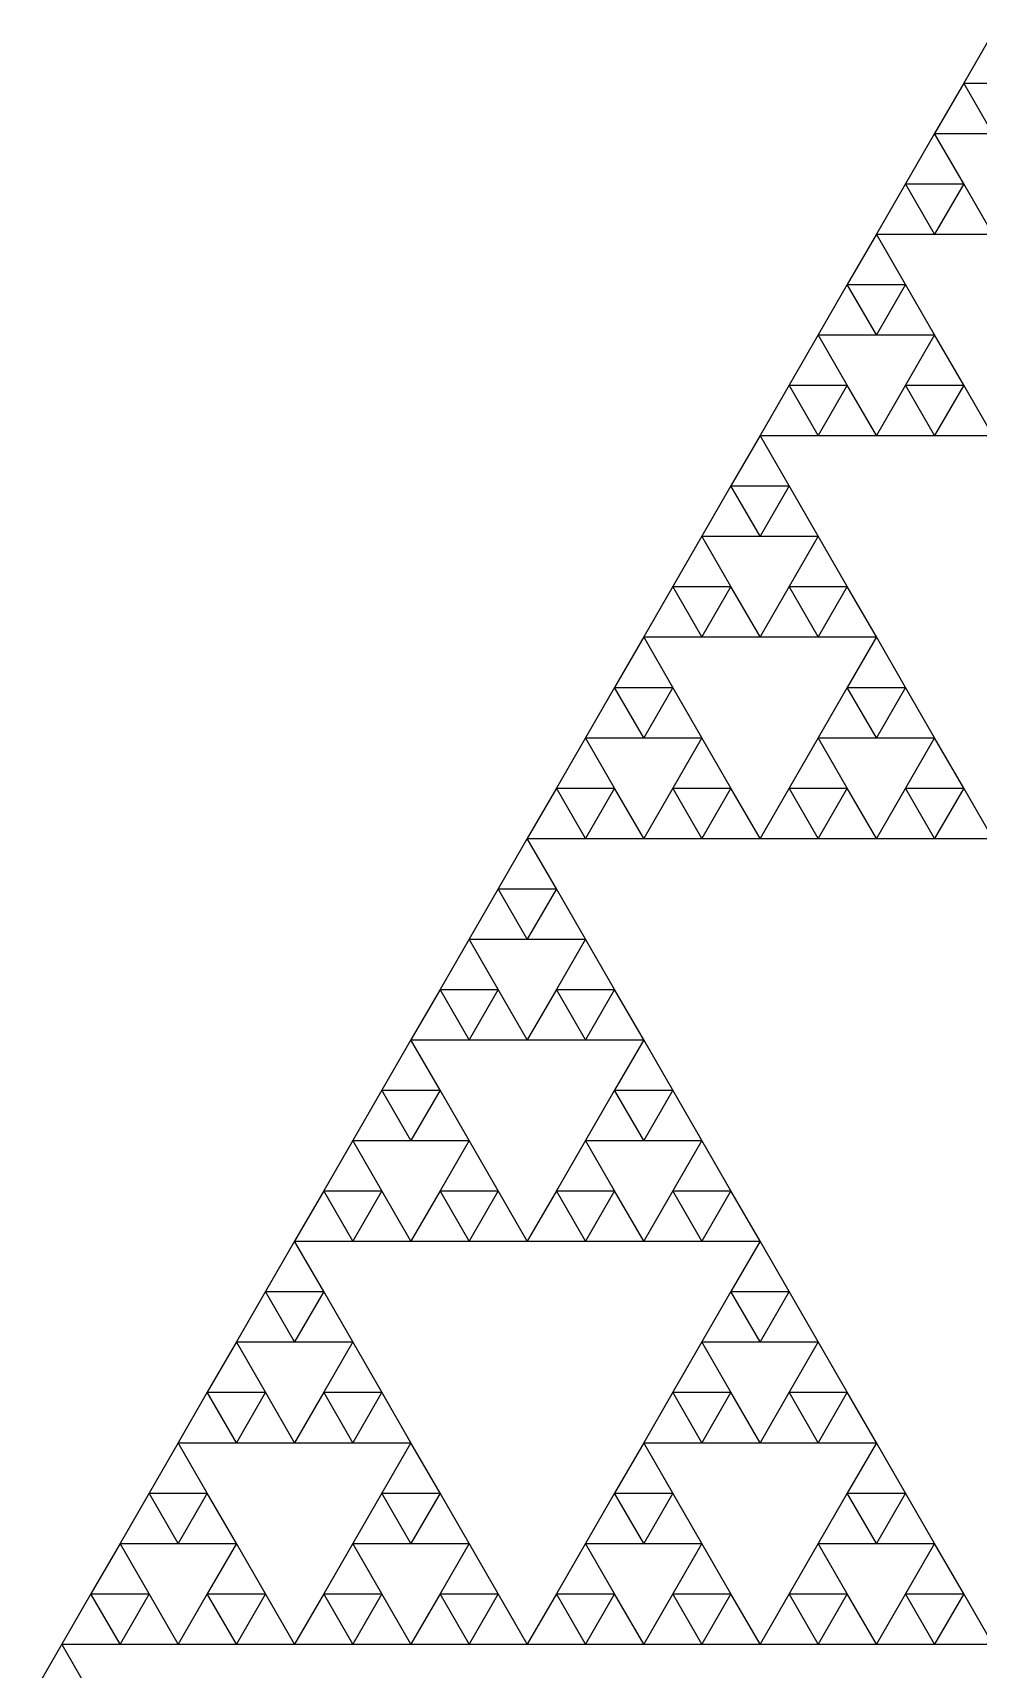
# Model space of a CAD drawing. Header units: metres. Extents: x -50 to 50, y -29 to 58.
# Drawn here: x -3.22 to -0.05, y 52.24 to 57.73 of the extents above; entities that cross this region are included whole.
import ezdxf

# ---------------------------------------------------------------- set-up
doc = ezdxf.new("R2010")
doc.units = ezdxf.units.M

msp = doc.modelspace()

# ---------------------------------------------------------------- linework, layer by layer
for p, q in [((0, 57.735), (-0.09766, 57.5659)), ((-0.09766, 57.5659), (-0.19531, 57.3967)), ((0, 57.3967), (-0.09766, 57.5659)), ((-0.09766, 57.5659), (0.09766, 57.5659)), ((-0.19531, 57.3967), (-0.29297, 57.2276)), ((-0.09766, 57.2276), (-0.19531, 57.3967)), ((-0.19531, 57.3967), (0, 57.3967)), ((-0.29297, 57.2276), (-0.39062, 57.0584)), ((-0.19531, 57.0584), (-0.29297, 57.2276)), ((-0.29297, 57.2276), (-0.09766, 57.2276)), ((-0.09766, 57.2276), (-0.19531, 57.0584)), ((0, 57.0584), (-0.09766, 57.2276)), ((-0.39062, 57.0584), (-0.48828, 56.8893)), ((-0.29297, 56.8893), (-0.39062, 57.0584)), ((-0.39062, 57.0584), (-0.19531, 57.0584)), ((-0.19531, 57.0584), (0, 57.0584)), ((-0.48828, 56.8893), (-0.58594, 56.7201)), ((-0.39062, 56.7201), (-0.48828, 56.8893)), ((-0.48828, 56.8893), (-0.29297, 56.8893)), ((-0.29297, 56.8893), (-0.39062, 56.7201)), ((-0.19531, 56.7201), (-0.29297, 56.8893)), ((-0.58594, 56.7201), (-0.68359, 56.551)), ((-0.48828, 56.551), (-0.58594, 56.7201)), ((-0.58594, 56.7201), (-0.39062, 56.7201)), ((-0.39062, 56.7201), (-0.19531, 56.7201)), ((-0.19531, 56.7201), (-0.29297, 56.551)), ((-0.09766, 56.551), (-0.19531, 56.7201)), ((-0.68359, 56.551), (-0.78125, 56.3819)), ((-0.58594, 56.3819), (-0.68359, 56.551)), ((-0.68359, 56.551), (-0.48828, 56.551)), ((-0.48828, 56.551), (-0.58594, 56.3819)), ((-0.39062, 56.3819), (-0.48828, 56.551)), ((-0.29297, 56.551), (-0.39062, 56.3819)), ((-0.19531, 56.3819), (-0.29297, 56.551)), ((-0.29297, 56.551), (-0.09766, 56.551)), ((-0.09766, 56.551), (-0.19531, 56.3819)), ((0, 56.3819), (-0.09766, 56.551)), ((-0.78125, 56.3818), (-0.87891, 56.2127)), ((-0.78125, 56.3819), (-0.58594, 56.3819)), ((-0.68359, 56.2127), (-0.78125, 56.3818)), ((-0.58594, 56.3819), (-0.39062, 56.3819)), ((-0.39062, 56.3819), (-0.19531, 56.3819)), ((-0.19531, 56.3819), (0, 56.3819)), ((-0.87891, 56.2127), (-0.97656, 56.0436)), ((-0.78125, 56.0436), (-0.87891, 56.2127)), ((-0.87891, 56.2127), (-0.68359, 56.2127)), ((-0.68359, 56.2127), (-0.78125, 56.0436)), ((-0.58594, 56.0436), (-0.68359, 56.2127)), ((-0.97656, 56.0436), (-1.07422, 55.8744)), ((-0.87891, 55.8744), (-0.97656, 56.0436)), ((-0.97656, 56.0436), (-0.78125, 56.0436)), ((-0.78125, 56.0436), (-0.58594, 56.0436)), ((-0.58594, 56.0436), (-0.68359, 55.8744)), ((-0.48828, 55.8744), (-0.58594, 56.0436)), ((-1.07422, 55.8744), (-1.17188, 55.7053)), ((-0.97656, 55.7053), (-1.07422, 55.8744)), ((-1.07422, 55.8744), (-0.87891, 55.8744)), ((-0.87891, 55.8744), (-0.97656, 55.7053)), ((-0.78125, 55.7053), (-0.87891, 55.8744)), ((-0.68359, 55.8744), (-0.78125, 55.7053)), ((-0.58594, 55.7053), (-0.68359, 55.8744)), ((-0.68359, 55.8744), (-0.48828, 55.8744)), ((-0.48828, 55.8744), (-0.58594, 55.7053)), ((-0.39062, 55.7053), (-0.48828, 55.8744)), ((-1.17188, 55.7053), (-1.26953, 55.5361)), ((-1.07422, 55.5361), (-1.17188, 55.7053)), ((-1.17188, 55.7053), (-0.97656, 55.7053)), ((-0.97656, 55.7053), (-0.78125, 55.7053)), ((-0.78125, 55.7053), (-0.58594, 55.7053)), ((-0.58594, 55.7053), (-0.39062, 55.7053)), ((-0.39062, 55.7053), (-0.48828, 55.5361)), ((-0.29297, 55.5361), (-0.39062, 55.7053)), ((-1.26953, 55.5361), (-1.36719, 55.367)), ((-1.17188, 55.367), (-1.26953, 55.5361)), ((-1.26953, 55.5361), (-1.07422, 55.5361)), ((-1.07422, 55.5361), (-1.17188, 55.367)), ((-0.97656, 55.367), (-1.07422, 55.5361)), ((-0.48828, 55.5361), (-0.58594, 55.367)), ((-0.39062, 55.367), (-0.48828, 55.5361)), ((-0.48828, 55.5361), (-0.29297, 55.5361)), ((-0.29297, 55.5361), (-0.39062, 55.367)), ((-0.19531, 55.367), (-0.29297, 55.5361)), ((-1.36719, 55.367), (-1.46484, 55.1978)), ((-1.26953, 55.1978), (-1.36719, 55.367)), ((-1.36719, 55.367), (-1.17188, 55.367)), ((-1.17188, 55.367), (-0.97656, 55.367)), ((-0.97656, 55.367), (-1.07422, 55.1978)), ((-0.87891, 55.1978), (-0.97656, 55.367)), ((-0.58594, 55.367), (-0.68359, 55.1978)), ((-0.48828, 55.1978), (-0.58594, 55.367)), ((-0.58594, 55.367), (-0.39062, 55.367)), ((-0.39062, 55.367), (-0.19531, 55.367)), ((-0.19531, 55.367), (-0.29297, 55.1978)), ((-0.09766, 55.1978), (-0.19531, 55.367)), ((-1.46484, 55.1978), (-1.5625, 55.0287)), ((-1.36719, 55.0287), (-1.46484, 55.1978)), ((-1.46484, 55.1978), (-1.26953, 55.1978)), ((-1.26953, 55.1978), (-1.36719, 55.0287)), ((-1.17188, 55.0287), (-1.26953, 55.1978)), ((-1.07422, 55.1978), (-1.17188, 55.0287)), ((-0.97656, 55.0287), (-1.07422, 55.1978)), ((-1.07422, 55.1978), (-0.87891, 55.1978)), ((-0.87891, 55.1978), (-0.97656, 55.0287)), ((-0.78125, 55.0287), (-0.87891, 55.1978)), ((-0.68359, 55.1978), (-0.78125, 55.0287)), ((-0.58594, 55.0287), (-0.68359, 55.1978)), ((-0.68359, 55.1978), (-0.48828, 55.1978)), ((-0.48828, 55.1978), (-0.58594, 55.0287)), ((-0.39062, 55.0287), (-0.48828, 55.1978)), ((-0.29297, 55.1978), (-0.39062, 55.0287)), ((-0.19531, 55.0287), (-0.29297, 55.1978)), ((-0.29297, 55.1978), (-0.09766, 55.1978)), ((-0.09766, 55.1978), (-0.19531, 55.0287)), ((0, 55.0287), (-0.09766, 55.1978)), ((-1.5625, 55.0287), (-1.66016, 54.8595)), ((-1.46484, 54.8595), (-1.5625, 55.0287)), ((-1.5625, 55.0287), (-1.36719, 55.0287)), ((-1.36719, 55.0287), (-1.17188, 55.0287)), ((-1.17188, 55.0287), (-0.97656, 55.0287)), ((-0.97656, 55.0287), (-0.78125, 55.0287)), ((-0.78125, 55.0287), (-0.58594, 55.0287)), ((-0.58594, 55.0287), (-0.39062, 55.0287)), ((-0.39062, 55.0287), (-0.19531, 55.0287)), ((-0.19531, 55.0287), (0, 55.0287)), ((-1.66016, 54.8595), (-1.75781, 54.6904)), ((-1.5625, 54.6904), (-1.66016, 54.8595)), ((-1.66016, 54.8595), (-1.46484, 54.8595)), ((-1.46484, 54.8595), (-1.5625, 54.6904)), ((-1.36719, 54.6904), (-1.46484, 54.8595)), ((-1.75781, 54.6904), (-1.85547, 54.5212)), ((-1.66016, 54.5212), (-1.75781, 54.6904)), ((-1.75781, 54.6904), (-1.5625, 54.6904)), ((-1.5625, 54.6904), (-1.36719, 54.6904)), ((-1.36719, 54.6904), (-1.46484, 54.5212)), ((-1.26953, 54.5212), (-1.36719, 54.6904)), ((-1.85547, 54.5212), (-1.95312, 54.3521)), ((-1.75781, 54.3521), (-1.85547, 54.5212)), ((-1.85547, 54.5212), (-1.66016, 54.5212)), ((-1.66016, 54.5212), (-1.75781, 54.3521)), ((-1.5625, 54.3521), (-1.66016, 54.5212)), ((-1.46484, 54.5212), (-1.5625, 54.3521)), ((-1.36719, 54.3521), (-1.46484, 54.5212)), ((-1.46484, 54.5212), (-1.26953, 54.5212)), ((-1.26953, 54.5212), (-1.36719, 54.3521)), ((-1.17188, 54.3521), (-1.26953, 54.5212)), ((-1.95312, 54.3521), (-2.05078, 54.183)), ((-1.85547, 54.183), (-1.95312, 54.3521)), ((-1.95312, 54.3521), (-1.75781, 54.3521)), ((-1.75781, 54.3521), (-1.5625, 54.3521)), ((-1.5625, 54.3521), (-1.36719, 54.3521)), ((-1.36719, 54.3521), (-1.17188, 54.3521)), ((-1.17188, 54.3521), (-1.26953, 54.183)), ((-1.07422, 54.183), (-1.17188, 54.3521)), ((-2.05078, 54.183), (-2.14844, 54.0138)), ((-1.95312, 54.0138), (-2.05078, 54.183)), ((-2.05078, 54.183), (-1.85547, 54.183)), ((-1.85547, 54.183), (-1.95312, 54.0138)), ((-1.75781, 54.0138), (-1.85547, 54.183)), ((-1.26953, 54.183), (-1.36719, 54.0138)), ((-1.17188, 54.0138), (-1.26953, 54.183)), ((-1.26953, 54.183), (-1.07422, 54.183)), ((-1.07422, 54.183), (-1.17188, 54.0138)), ((-0.97656, 54.0138), (-1.07422, 54.183)), ((-2.14844, 54.0138), (-2.24609, 53.8447)), ((-2.05078, 53.8447), (-2.14844, 54.0138)), ((-2.14844, 54.0138), (-1.95312, 54.0138)), ((-1.95312, 54.0138), (-1.75781, 54.0138)), ((-1.75781, 54.0138), (-1.85547, 53.8447)), ((-1.66016, 53.8447), (-1.75781, 54.0138)), ((-1.36719, 54.0138), (-1.46484, 53.8447)), ((-1.26953, 53.8447), (-1.36719, 54.0138)), ((-1.36719, 54.0138), (-1.17188, 54.0138)), ((-1.17188, 54.0138), (-0.97656, 54.0138)), ((-0.97656, 54.0138), (-1.07422, 53.8447)), ((-0.87891, 53.8447), (-0.97656, 54.0138)), ((-2.24609, 53.8447), (-2.34375, 53.6755)), ((-2.14844, 53.6755), (-2.24609, 53.8447)), ((-2.24609, 53.8447), (-2.05078, 53.8447)), ((-2.05078, 53.8447), (-2.14844, 53.6755)), ((-1.95312, 53.6755), (-2.05078, 53.8447)), ((-1.85547, 53.8447), (-1.95312, 53.6755)), ((-1.75781, 53.6755), (-1.85547, 53.8447)), ((-1.85547, 53.8447), (-1.66016, 53.8447)), ((-1.66016, 53.8447), (-1.75781, 53.6755)), ((-1.5625, 53.6755), (-1.66016, 53.8447)), ((-1.46484, 53.8447), (-1.5625, 53.6755)), ((-1.36719, 53.6755), (-1.46484, 53.8447)), ((-1.46484, 53.8447), (-1.26953, 53.8447)), ((-1.26953, 53.8447), (-1.36719, 53.6755)), ((-1.17188, 53.6755), (-1.26953, 53.8447)), ((-1.07422, 53.8447), (-1.17188, 53.6755)), ((-0.97656, 53.6755), (-1.07422, 53.8447)), ((-1.07422, 53.8447), (-0.87891, 53.8447)), ((-0.87891, 53.8447), (-0.97656, 53.6755)), ((-0.78125, 53.6755), (-0.87891, 53.8447)), ((-2.34375, 53.6755), (-2.44141, 53.5064)), ((-2.24609, 53.5064), (-2.34375, 53.6755)), ((-2.34375, 53.6755), (-2.14844, 53.6755)), ((-2.14844, 53.6755), (-1.95312, 53.6755)), ((-1.95312, 53.6755), (-1.75781, 53.6755)), ((-1.75781, 53.6755), (-1.5625, 53.6755)), ((-1.5625, 53.6755), (-1.36719, 53.6755)), ((-1.36719, 53.6755), (-1.17188, 53.6755)), ((-1.17188, 53.6755), (-0.97656, 53.6755)), ((-0.97656, 53.6755), (-0.78125, 53.6755)), ((-0.78125, 53.6755), (-0.87891, 53.5064)), ((-0.68359, 53.5064), (-0.78125, 53.6755)), ((-2.44141, 53.5064), (-2.53906, 53.3372)), ((-2.34375, 53.3372), (-2.44141, 53.5064)), ((-2.44141, 53.5064), (-2.24609, 53.5064)), ((-2.24609, 53.5064), (-2.34375, 53.3372)), ((-2.14844, 53.3372), (-2.24609, 53.5064)), ((-0.87891, 53.5064), (-0.97656, 53.3372)), ((-0.78125, 53.3372), (-0.87891, 53.5064)), ((-0.87891, 53.5064), (-0.68359, 53.5064)), ((-0.68359, 53.5064), (-0.78125, 53.3372)), ((-0.58594, 53.3372), (-0.68359, 53.5064)), ((-2.53906, 53.3372), (-2.63672, 53.1681)), ((-2.44141, 53.1681), (-2.53906, 53.3372)), ((-2.53906, 53.3372), (-2.34375, 53.3372)), ((-2.34375, 53.3372), (-2.14844, 53.3372)), ((-2.14844, 53.3372), (-2.24609, 53.1681)), ((-2.05078, 53.1681), (-2.14844, 53.3372)), ((-0.97656, 53.3372), (-1.07422, 53.1681)), ((-0.87891, 53.1681), (-0.97656, 53.3372)), ((-0.97656, 53.3372), (-0.78125, 53.3372)), ((-0.78125, 53.3372), (-0.58594, 53.3372)), ((-0.58594, 53.3372), (-0.68359, 53.1681)), ((-0.48828, 53.1681), (-0.58594, 53.3372)), ((-2.63672, 53.1681), (-2.73438, 52.9989)), ((-2.53906, 52.9989), (-2.63672, 53.1681)), ((-2.63672, 53.1681), (-2.44141, 53.1681)), ((-2.44141, 53.1681), (-2.53906, 52.9989)), ((-2.34375, 52.9989), (-2.44141, 53.1681)), ((-2.24609, 53.1681), (-2.34375, 52.9989)), ((-2.14844, 52.9989), (-2.24609, 53.1681)), ((-2.24609, 53.1681), (-2.05078, 53.1681)), ((-2.05078, 53.1681), (-2.14844, 52.9989)), ((-1.95312, 52.9989), (-2.05078, 53.1681)), ((-1.07422, 53.1681), (-1.17188, 52.9989)), ((-0.97656, 52.9989), (-1.07422, 53.1681)), ((-1.07422, 53.1681), (-0.87891, 53.1681)), ((-0.87891, 53.1681), (-0.97656, 52.9989)), ((-0.78125, 52.9989), (-0.87891, 53.1681)), ((-0.68359, 53.1681), (-0.78125, 52.9989)), ((-0.58594, 52.9989), (-0.68359, 53.1681)), ((-0.68359, 53.1681), (-0.48828, 53.1681)), ((-0.48828, 53.1681), (-0.58594, 52.9989)), ((-0.39062, 52.9989), (-0.48828, 53.1681)), ((-2.73438, 52.9989), (-2.83203, 52.8298)), ((-2.63672, 52.8298), (-2.73438, 52.9989)), ((-2.73438, 52.9989), (-2.53906, 52.9989)), ((-2.53906, 52.9989), (-2.34375, 52.9989)), ((-2.34375, 52.9989), (-2.14844, 52.9989)), ((-2.14844, 52.9989), (-1.95312, 52.9989)), ((-1.95312, 52.9989), (-2.05078, 52.8298)), ((-1.85547, 52.8298), (-1.95312, 52.9989)), ((-1.17188, 52.9989), (-1.26953, 52.8298)), ((-1.07422, 52.8298), (-1.17188, 52.9989)), ((-1.17188, 52.9989), (-0.97656, 52.9989)), ((-0.97656, 52.9989), (-0.78125, 52.9989)), ((-0.78125, 52.9989), (-0.58594, 52.9989)), ((-0.58594, 52.9989), (-0.39062, 52.9989)), ((-0.39062, 52.9989), (-0.48828, 52.8298)), ((-0.29297, 52.8298), (-0.39062, 52.9989)), ((-2.83203, 52.8298), (-2.92969, 52.6607)), ((-2.73438, 52.6607), (-2.83203, 52.8298)), ((-2.83203, 52.8298), (-2.63672, 52.8298)), ((-2.63672, 52.8298), (-2.73438, 52.6607)), ((-2.53906, 52.6607), (-2.63672, 52.8298)), ((-2.05078, 52.8298), (-2.14844, 52.6607)), ((-1.95312, 52.6607), (-2.05078, 52.8298)), ((-2.05078, 52.8298), (-1.85547, 52.8298)), ((-1.85547, 52.8298), (-1.95312, 52.6607)), ((-1.75781, 52.6607), (-1.85547, 52.8298)), ((-1.26953, 52.8298), (-1.36719, 52.6607)), ((-1.17188, 52.6607), (-1.26953, 52.8298)), ((-1.26953, 52.8298), (-1.07422, 52.8298)), ((-1.07422, 52.8298), (-1.17188, 52.6607)), ((-0.97656, 52.6607), (-1.07422, 52.8298)), ((-0.48828, 52.8298), (-0.58594, 52.6607)), ((-0.39062, 52.6607), (-0.48828, 52.8298)), ((-0.48828, 52.8298), (-0.29297, 52.8298)), ((-0.29297, 52.8298), (-0.39062, 52.6607)), ((-0.19531, 52.6607), (-0.29297, 52.8298)), ((-2.92969, 52.6607), (-3.02734, 52.4915)), ((-2.83203, 52.4915), (-2.92969, 52.6607)), ((-2.92969, 52.6607), (-2.73438, 52.6607)), ((-2.73438, 52.6607), (-2.53906, 52.6607)), ((-2.53906, 52.6607), (-2.63672, 52.4915)), ((-2.44141, 52.4915), (-2.53906, 52.6607)), ((-2.14844, 52.6607), (-2.24609, 52.4915)), ((-2.05078, 52.4915), (-2.14844, 52.6607)), ((-2.14844, 52.6607), (-1.95312, 52.6607)), ((-1.95312, 52.6607), (-1.75781, 52.6607)), ((-1.75781, 52.6607), (-1.85547, 52.4915)), ((-1.66016, 52.4915), (-1.75781, 52.6607)), ((-1.36719, 52.6607), (-1.46484, 52.4915)), ((-1.26953, 52.4915), (-1.36719, 52.6607)), ((-1.36719, 52.6607), (-1.17188, 52.6607)), ((-1.17188, 52.6607), (-0.97656, 52.6607)), ((-0.97656, 52.6607), (-1.07422, 52.4915)), ((-0.87891, 52.4915), (-0.97656, 52.6607)), ((-0.58594, 52.6607), (-0.68359, 52.4915)), ((-0.48828, 52.4915), (-0.58594, 52.6607)), ((-0.58594, 52.6607), (-0.39062, 52.6607)), ((-0.39062, 52.6607), (-0.19531, 52.6607)), ((-0.19531, 52.6607), (-0.29297, 52.4915)), ((-0.09766, 52.4915), (-0.19531, 52.6607)), ((-3.02734, 52.4915), (-3.125, 52.3224)), ((-2.92969, 52.3224), (-3.02734, 52.4915)), ((-3.02734, 52.4915), (-2.83203, 52.4915)), ((-2.83203, 52.4915), (-2.92969, 52.3224)), ((-2.73438, 52.3224), (-2.83203, 52.4915)), ((-2.63672, 52.4915), (-2.73438, 52.3224)), ((-2.53906, 52.3224), (-2.63672, 52.4915)), ((-2.63672, 52.4915), (-2.44141, 52.4915)), ((-2.44141, 52.4915), (-2.53906, 52.3224)), ((-2.34375, 52.3224), (-2.44141, 52.4915)), ((-2.24609, 52.4915), (-2.34375, 52.3224)), ((-2.14844, 52.3224), (-2.24609, 52.4915)), ((-2.24609, 52.4915), (-2.05078, 52.4915)), ((-2.05078, 52.4915), (-2.14844, 52.3224)), ((-1.95312, 52.3224), (-2.05078, 52.4915)), ((-1.85547, 52.4915), (-1.95312, 52.3224)), ((-1.75781, 52.3224), (-1.85547, 52.4915)), ((-1.85547, 52.4915), (-1.66016, 52.4915)), ((-1.66016, 52.4915), (-1.75781, 52.3224)), ((-1.5625, 52.3224), (-1.66016, 52.4915)), ((-1.46484, 52.4915), (-1.5625, 52.3224)), ((-1.36719, 52.3224), (-1.46484, 52.4915)), ((-1.46484, 52.4915), (-1.26953, 52.4915)), ((-1.26953, 52.4915), (-1.36719, 52.3224)), ((-1.17188, 52.3224), (-1.26953, 52.4915)), ((-1.07422, 52.4915), (-1.17188, 52.3224)), ((-0.97656, 52.3224), (-1.07422, 52.4915)), ((-1.07422, 52.4915), (-0.87891, 52.4915)), ((-0.87891, 52.4915), (-0.97656, 52.3224)), ((-0.78125, 52.3224), (-0.87891, 52.4915)), ((-0.68359, 52.4915), (-0.78125, 52.3224)), ((-0.58594, 52.3224), (-0.68359, 52.4915)), ((-0.68359, 52.4915), (-0.48828, 52.4915)), ((-0.48828, 52.4915), (-0.58594, 52.3224)), ((-0.39062, 52.3224), (-0.48828, 52.4915)), ((-0.29297, 52.4915), (-0.39062, 52.3224)), ((-0.19531, 52.3224), (-0.29297, 52.4915)), ((-0.29297, 52.4915), (-0.09766, 52.4915)), ((-0.09766, 52.4915), (-0.19531, 52.3224)), ((0, 52.3224), (-0.09766, 52.4915)), ((-3.125, 52.3224), (-3.22266, 52.1532)), ((-3.02734, 52.1532), (-3.125, 52.3224)), ((-3.125, 52.3224), (-2.92969, 52.3224)), ((-2.92969, 52.3224), (-2.73438, 52.3224)), ((-2.73438, 52.3224), (-2.53906, 52.3224)), ((-2.53906, 52.3224), (-2.34375, 52.3224)), ((-2.34375, 52.3224), (-2.14844, 52.3224)), ((-2.14844, 52.3224), (-1.95312, 52.3224)), ((-1.95312, 52.3224), (-1.75781, 52.3224)), ((-1.75781, 52.3224), (-1.5625, 52.3224)), ((-1.5625, 52.3224), (-1.36719, 52.3224)), ((-1.36719, 52.3224), (-1.17188, 52.3224)), ((-1.17188, 52.3224), (-0.97656, 52.3224)), ((-0.97656, 52.3224), (-0.78125, 52.3224)), ((-0.78125, 52.3224), (-0.58594, 52.3224)), ((-0.58594, 52.3224), (-0.39062, 52.3224)), ((-0.39062, 52.3224), (-0.19531, 52.3224)), ((-0.19531, 52.3224), (0, 52.3224))]:
    msp.add_line(p, q)

doc.saveas('drawing.dxf')
